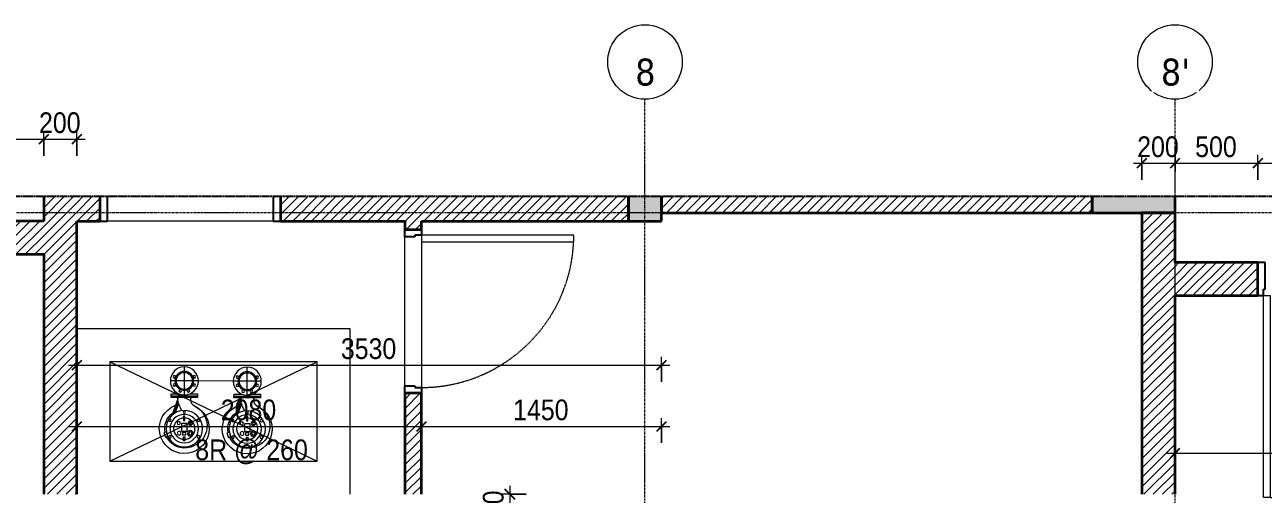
# Model space of a CAD drawing. Header units: millimetres. Extents: x 75584 to 159459, y -5075 to 34550.
# Drawn here: x 112912 to 120389, y 26737 to 29574 of the extents above; entities that cross this region are included whole.
import ezdxf

# ---------------------------------------------------------------- set-up
doc = ezdxf.new("R2010")
doc.units = ezdxf.units.MM
for name, pattern in [('Dash - Tight', [4.5, 3, -1.5]), ('Grid Line', [22.225, 12.7, -3.175, 3.175, -3.175]), ('Hidden', [7.14375, 4.7625, -2.38125]), ('IMPORT-CENTER', [2000, 1250, -250, 250, -250])]:
    doc.linetypes.add(name, pattern=pattern)
for name, color, linetype, lineweight in [('0-3', 10, 'Continuous', 5), ('A-ANNO-DIMS', 211, 'Continuous', 9), ('A-ANNO-DIMS-50', 211, 'Continuous', 9), ('A-DETL-GENF-1', 92, 'Dash - Tight', 18), ('A-DETL-GENF-3', 92, 'Hidden', 25), ('A-DOOR', 31, 'Continuous', 18), ('A-DOOR-FRAM', 31, 'Continuous', 25), ('A-FLOR', 192, 'Continuous', 18), ('A-WALL-1', 113, 'Continuous', 35), ('A-WALL-PATT-1', 111, 'Continuous', 18), ('G-IMPT', 8, 'Continuous', 18), ('G-IMPT-4', 8, 'IMPORT-CENTER', 18), ('M-EQPM', 50, 'Continuous', 18), ('S-COLS-1', 9, 'Continuous', 5), ('S-COLS-2', 250, 'Continuous', 35), ('S-GRID-1', 1, 'Grid Line', 9), ('S-GRID-IDEN', 1, 'Continuous', 9)]:
    doc.layers.add(name, color=color, linetype=linetype, lineweight=lineweight)
doc.styles.add('Tahoma_B', font='tahomabd.ttf', dxfattribs={"height": 162.5})
doc.styles.add('UTM Avo', font='', dxfattribs={"width": 0.9, "height": 125})
doc.styles.get('UTM Avo').set_extended_font_data('UTM Avo')
doc.dimstyles.new('1_Dim_chi_tiet_2_5', dxfattribs={"dimscale": 304.8, "dimtxt": 124.912619, "dimasz": 0.19685, "dimexe": 0.164042, "dimexo": 0.0625, "dimgap": 0.016404, "dimtad": 1, "dimdec": 0, "dimrnd": 5, "dimzin": 0, "dimdsep": 46, "dimtxsty": 'UTM Avo', "dimblk1": 'OBLIQUE', "dimblk2": 'OBLIQUE', "dimsah": 1, "dimcen": 0.09, "dimdle": 0.164042, "dimazin": 0, "dimtfac": 1, "dimtdec": 4, "dimtix": 1, "dimtmove": 0, "dimatfit": 3, "dimfxl": 0.328084, "dimfxlon": 1, "dimtvp": 1, "dimtolj": 1, "dimtzin": 0, "dimarcsym": 2})
pattern_1 = [(45, (39304.217, 0), (-28.284271, 28.284271), [])]

# ---------------------------------------------------------------- blocks, each defined once
blk = doc.blocks.new('NCV_TKTC_KET CAU_rvt-4-TKCS_THANG BỘ TB3 - MẶT BẰNG TẦNG HẦM')
at = {"layer": 'S-COLS-1'}
for points in [[(77452.6, 28386.9), (77452.6, 28536.9), (77252.6, 28536.9), (77252.6, 28386.9)], [(80552.6, 28436.9), (80552.6, 28536.9), (80052.6, 28536.9), (80052.6, 28436.9)]]:
    blk.add_hatch(color=256, dxfattribs=at).paths.add_polyline_path(points)
at = {"layer": 'S-COLS-2'}
for p, q in [((77252.6, 28536.9), (77252.6, 28386.9)), ((77452.6, 28386.9), (77452.6, 28536.9)), ((80052.6, 28536.9), (80052.6, 28436.9)), ((80552.6, 28436.9), (80552.6, 28536.9)), ((80052.6, 28436.9), (80552.6, 28436.9)), ((77252.6, 28386.9), (77452.6, 28386.9))]:
    blk.add_line(p, q, dxfattribs=at)
blk = doc.blocks.new('FD_02 - FD_03 - FD_02-KY THUAT-1000x2200mm-2150404-TKCS_THANG BỘ TB3 - MẶT BẰNG TẦNG HẦM')
at = {"layer": 'A-DOOR-FRAM'}
for p, q in [((-545, 50), (-545, -100)), ((-500, -100), (-500, 50)), ((500, 50), (500, -100)), ((545, -100), (545, 50)), ((-545, -100), (-500, -100)), ((500, -100), (545, -100))]:
    blk.add_line(p, q, dxfattribs=at)
blk = doc.blocks.new('TKTC_BE NGAM TANG HAM_260130 - TKTC_XREF_260130_MB BE NGAM TANG HAM_dwg_xref- ham$0$xref - tang ham$0$BOMCHIM1-4017280-TKCS_THANG BỘ TB3 - MẶT BẰNG TẦNG HẦM')
at = {"layer": 'G-IMPT'}
for p, q in [((90.6, 80.8), (90.6, -80.8)), ((109.6, 39.5), (211, 75.5)), ((124.4, 37.7), (200.6, 64.7)), ((136.5, 35), (194.7, 55.6)), ((116.6, -39.6), (107.8, -39.6))]:
    blk.add_line(p, q, dxfattribs=at)
at = {"layer": 'G-IMPT', "flags": 128}
for points in [[(79.5, -31.2), (79.5, -80.8), (101.7, -80.8), (101.7, 80.8), (79.5, 80.8), (79.5, 31.2)], [(310.4, 108.3), (317.7, 123.9), (343.5, 114.1), (336, 100)]]:
    blk.add_lwpolyline(points, dxfattribs=at)
for points in [[(215.9, 4.9), (240.4, 4.9), (240.4, -4.1), (215.9, -4.1)], [(260.1, 17.2), (306.8, 17.2), (306.8, -17.8), (260.1, -17.8)], [(314.9, 10.2), (327.8, 10.2), (327.8, -9.6), (314.9, -9.6)], [(365.6, 4.9), (341.2, 4.9), (341.2, -4.1), (365.6, -4.1)]]:
    blk.add_lwpolyline(points, close=True, dxfattribs=at)
at = {"layer": 'G-IMPT'}
for centre, radius in [((0, 0), 85.3), ((290.8, 0), 111), ((290.8, 0), 86.6), ((240.5, 87.1), 7.59), ((341.1, 87.1), 7.59), ((0, 0), 50.1), ((-25, 60.4), 7.59), ((25, 60.4), 7.59), ((60.4, 25), 7.59), ((190.2, 0), 7.59), ((290.8, 0), 65), ((256.6, 33.5), 10), ((318.4, 31.2), 11.7), ((-25, -60.4), 7.59), ((25, -60.4), 7.59), ((60.4, -25), 7.59), ((256.6, -37.6), 13.3), ((256.6, -37.6), 6.6), ((319.6, -36.5), 16.5), ((319.6, -36.5), 9.4), ((240.5, -87.1), 7.59), ((341.1, -87.1), 7.59)]:
    blk.add_circle(centre, radius, dxfattribs=at)
for centre, radius, start, end in [((290.8, 0), 151.8, 201.66358, 159.43076), ((290.8, 0), 118.8, 78.62133, 144.16214), ((290.8, 0), 118.8, 340.54729, 65.36685), ((107.8, 45.6), 6.04, 180, 270), ((101.1, -94.6), 134.4, 52.96121, 87.13558), ((107.8, -45.6), 6.04, 90, 180), ((116.6, -81.1), 41.5, 25.62689, 90), ((274.1, -5.6), 133.2, 205.62689, 345.198)]:
    blk.add_arc(centre, radius, start, end, dxfattribs=at)
blk = doc.blocks.new('TKTC_BE NGAM TANG HAM_260130 - TKTC_XREF_260130_MB BE NGAM TANG HAM_dwg_114-4017283-TKCS_THANG BỘ TB3 - MẶT BẰNG TẦNG HẦM')
at = {"layer": 'G-IMPT'}
for p, q in [((0, -101.3), (0, 101.3)), ((-101.3, 0), (101.3, 0))]:
    blk.add_line(p, q, dxfattribs=at)
blk.add_circle((0, 0), 72.2, dxfattribs=at)
blk = doc.blocks.new('TKTC_BE NGAM TANG HAM_260130 - TKTC_XREF_260130_MB BE NGAM TANG HAM_dwg-4017279-TKCS_THANG BỘ TB3 - MẶT BẰNG TẦNG HẦM')
at = {"layer": 'G-IMPT'}
for p, q in [((-129029.1, -137835), (-127779.1, -137235)), ((-129029.1, -137235), (-127779.1, -137835))]:
    blk.add_line(p, q, dxfattribs=at)
at = {"layer": 'G-IMPT', "flags": 128}
blk.add_lwpolyline([(-127579.1, -138035), (-127579.1, -137035), (-129229.1, -137035)], dxfattribs=at)
blk.add_lwpolyline([(-129029.1, -137835), (-127779.1, -137835), (-127779.1, -137235), (-129029.1, -137235)], close=True, dxfattribs=at)
at = {"layer": 'G-IMPT-4'}
blk.add_line((-128200, -137352.1), (-128580, -137350.1), dxfattribs=at)
at = {"extrusion": (0, 0, -1), "xscale": 0.9913985059671329, "yscale": 0.9913985059671329, "zscale": -0.9913985059671329, "rotation": 270.1174564265244}
for p in [(128580, -137350.1), (128200, -137352.1)]:
    blk.add_blockref('TKTC_BE NGAM TANG HAM_260130 - TKTC_XREF_260130_MB BE NGAM TANG HAM_dwg_xref- ham$0$xref - tang ham$0$BOMCHIM1-4017280-TKCS_THANG BỘ TB3 - MẶT BẰNG TẦNG HẦM', p, dxfattribs=at)
at = {"extrusion": (0, 0, -1), "xscale": 0.7894736842105268, "yscale": 0.7894736842105268, "zscale": -0.7894736842105268}
for p in [(128580, -137350.1), (128200, -137352.1)]:
    blk.add_blockref('TKTC_BE NGAM TANG HAM_260130 - TKTC_XREF_260130_MB BE NGAM TANG HAM_dwg_114-4017283-TKCS_THANG BỘ TB3 - MẶT BẰNG TẦNG HẦM', p, dxfattribs=at)
blk = doc.blocks.new('TKTC_BE NGAM TANG HAM_260130 - TKTC_BE NGAM TANG HAM_260130-2131746-TKCS_THANG BỘ TB3 - MẶT BẰNG TẦNG HẦM')
blk.add_blockref('TKTC_BE NGAM TANG HAM_260130 - TKTC_XREF_260130_MB BE NGAM TANG HAM_dwg-4017279-TKCS_THANG BỘ TB3 - MẶT BẰNG TẦNG HẦM', (169499.1, 147535))
blk = doc.blocks.new('FD_01 - FD_01-1200x2200mm-1787917-TKCS_THANG BỘ TB3 - MẶT BẰNG TẦNG HẦM')
at = {"layer": 'A-DETL-GENF-1'}
for p, q in [((570, 100), (570, 1320)), ((570, 1320), (610, 1320)), ((610, 1320), (610, 100)), ((610, 100), (570, 100))]:
    blk.add_line(p, q, dxfattribs=at)
blk.add_arc((610, 100), 1220, 91.87889, 180, dxfattribs=at)
at = {"layer": 'A-DOOR-FRAM'}
for p, q in [((-610, 100), (-645, 100)), ((-645, 100), (-645, -100)), ((-610, 60), (-610, 100)), ((645, 100), (610, 100)), ((610, 100), (610, 60)), ((645, -100), (645, 100)), ((-600, 60), (-610, 60)), ((-600, -100), (-600, 60)), ((610, 60), (600, 60)), ((600, 60), (600, -100)), ((-645, -100), (-600, -100)), ((600, -100), (645, -100))]:
    blk.add_line(p, q, dxfattribs=at)
blk = doc.blocks.new('FD_02 - FD_03 - FD_03-KY THUAT-900x2200mm-801877-TKCS_THANG BỘ TB3 - MẶT BẰNG TẦNG HẦM')
at = {"layer": 'A-DETL-GENF-1'}
for p, q in [((460, -50), (420, -50)), ((420, -50), (420, -970)), ((460, -970), (460, -50)), ((420, -970), (460, -970))]:
    blk.add_line(p, q, dxfattribs=at)
blk.add_arc((460, -50), 920, 180, 267.50809, dxfattribs=at)
at = {"layer": 'A-DOOR-FRAM'}
for p, q in [((-495, 50), (-450, 50)), ((-495, -50), (-495, 50)), ((-450, 50), (-450, -10)), ((450, 50), (495, 50)), ((450, -10), (450, 50)), ((495, 50), (495, -50)), ((-460, -50), (-495, -50)), ((-450, -10), (-460, -10)), ((-460, -10), (-460, -50)), ((460, -10), (450, -10)), ((460, -50), (460, -10)), ((495, -50), (460, -50))]:
    blk.add_line(p, q, dxfattribs=at)
blk = doc.blocks.new('BORDER VIEW - BORDER VIEW-2470793-TKCS_THANG BỘ TB3 - MẶT BẰNG TẦNG HẦM')
at = {"layer": 'A-DETL-GENF-3'}
blk.add_line((0, 150), (0, 14617.1), dxfattribs=at)
blk = doc.blocks.new('Grid - M_Grid Head - Circle-353313-TKCS_THANG BỘ TB3 - MẶT BẰNG TẦNG HẦM')
at = {"layer": 'S-GRID-IDEN'}
blk.add_circle((0, 0), 4.5, dxfattribs=at)
blk = doc.blocks.new('DIMBLOCK81-TKCS_THANG BỘ TB3 - MẶT BẰNG TẦNG HẦM')
at = {"layer": 'A-ANNO-DIMS-50'}
for p, q in [((115840.4, 26786.9), (115840.4, 26536.9)), ((115940.4, 26736.9), (115790.4, 26736.9)), ((115840.4, 26736.9), (115940.4, 26736.9)), ((115940.4, 26536.9), (115790.4, 26536.9)), ((115840.4, 26536.9), (115940.4, 26536.9))]:
    blk.add_line(p, q, dxfattribs=at)
at = {"layer": 'A-ANNO-DIMS-50', "lineweight": 25}
for p, q in [((115840.4, 26736.9), (115810.4, 26766.9)), ((115840.4, 26736.9), (115870.4, 26706.9)), ((115840.4, 26536.9), (115810.4, 26566.9)), ((115840.4, 26536.9), (115870.4, 26506.9))]:
    blk.add_line(p, q, dxfattribs=at)
at = {"layer": 'A-ANNO-DIMS-50', "color": 0, "insert": (115678, 26508.6), "char_height": 125, "width": 308.118, "attachment_point": 1, "rotation": 90, "line_spacing_factor": 1.110334, "style": 'UTM Avo'}
blk.add_mtext('200', dxfattribs=at)
blk = doc.blocks.new('_Oblique')
at = {"color": 0, "linetype": 'ByBlock', "lineweight": -2}
blk.add_line((-0.5, -0.5), (0.5, 0.5), dxfattribs=at)
blk = doc.blocks.new('DIMBLOCK86-TKCS_THANG BỘ TB3 - MẶT BẰNG TẦNG HẦM')
at = {"layer": 'A-ANNO-DIMS-50'}
for p, q in [((119656.8, 28636.6), (119656.8, 28786.6)), ((119856.8, 28836.6), (119856.8, 28686.6)), ((119856.8, 28736.6), (119856.8, 28836.6)), ((119606.8, 28736.6), (119856.8, 28736.6)), ((119656.8, 28736.6), (119656.8, 28636.6))]:
    blk.add_line(p, q, dxfattribs=at)
at = {"layer": 'A-ANNO-DIMS-50', "lineweight": 25}
for p, q in [((119656.8, 28736.6), (119626.8, 28706.6)), ((119656.8, 28736.6), (119686.8, 28766.6)), ((119856.8, 28736.6), (119826.8, 28706.6)), ((119856.8, 28736.6), (119886.8, 28766.6))]:
    blk.add_line(p, q, dxfattribs=at)
at = {"layer": 'A-ANNO-DIMS-50', "color": 0, "insert": (119628.4, 28899), "char_height": 125, "width": 308.118, "attachment_point": 1, "line_spacing_factor": 1.110334, "style": 'UTM Avo'}
blk.add_mtext('200', dxfattribs=at)
blk = doc.blocks.new('DIMBLOCK87-TKCS_THANG BỘ TB3 - MẶT BẰNG TẦNG HẦM')
at = {"layer": 'A-ANNO-DIMS-50'}
for p, q in [((119856.8, 28836.6), (119856.8, 28686.6)), ((119856.8, 28736.6), (119856.8, 28836.6)), ((120356.8, 28636.6), (120356.8, 28786.6)), ((119856.8, 28736.6), (120356.8, 28736.6)), ((120356.8, 28736.6), (120356.8, 28636.6))]:
    blk.add_line(p, q, dxfattribs=at)
at = {"layer": 'A-ANNO-DIMS-50', "lineweight": 25}
for p, q in [((119856.8, 28736.6), (119826.8, 28706.6)), ((119856.8, 28736.6), (119886.8, 28766.6)), ((120356.8, 28736.6), (120326.8, 28706.6)), ((120356.8, 28736.6), (120386.8, 28766.6))]:
    blk.add_line(p, q, dxfattribs=at)
at = {"layer": 'A-ANNO-DIMS-50', "color": 0, "insert": (119978.4, 28899), "char_height": 125, "width": 308.118, "attachment_point": 1, "line_spacing_factor": 1.110334, "style": 'UTM Avo'}
blk.add_mtext('500', dxfattribs=at)
blk = doc.blocks.new('DIMBLOCK88-TKCS_THANG BỘ TB3 - MẶT BẰNG TẦNG HẦM')
at = {"layer": 'A-ANNO-DIMS-50'}
for p, q in [((120356.8, 28636.6), (120356.8, 28786.6)), ((121646.8, 28636.6), (121646.8, 28786.6)), ((120356.8, 28736.6), (121646.8, 28736.6)), ((120356.8, 28736.6), (120356.8, 28636.6)), ((121646.8, 28736.6), (121646.8, 28636.6))]:
    blk.add_line(p, q, dxfattribs=at)
at = {"layer": 'A-ANNO-DIMS-50', "lineweight": 25}
for p, q in [((120356.8, 28736.6), (120326.8, 28706.6)), ((120356.8, 28736.6), (120386.8, 28766.6)), ((121646.8, 28736.6), (121616.8, 28706.6)), ((121646.8, 28736.6), (121676.8, 28766.6))]:
    blk.add_line(p, q, dxfattribs=at)
at = {"layer": 'A-ANNO-DIMS-50', "color": 0, "insert": (120830.6, 28899), "char_height": 125, "width": 410.824, "attachment_point": 1, "line_spacing_factor": 1.110334, "style": 'UTM Avo'}
blk.add_mtext('1290', dxfattribs=at)
blk = doc.blocks.new('DIMBLOCK100-TKCS_THANG BỘ TB3 - MẶT BẰNG TẦNG HẦM')
at = {"layer": 'A-ANNO-DIMS-50'}
for p, q in [((119856.8, 27085.9), (119856.8, 26935.9)), ((119856.8, 26985.9), (119856.8, 27085.9)), ((122881.8, 27085.9), (122881.8, 26935.9)), ((122881.8, 26985.9), (122881.8, 27085.9)), ((119806.8, 26985.9), (122881.8, 26985.9))]:
    blk.add_line(p, q, dxfattribs=at)
at = {"layer": 'A-ANNO-DIMS-50', "lineweight": 25}
for p, q in [((119856.8, 26985.9), (119886.8, 27015.9)), ((122881.8, 26985.9), (122911.8, 27015.9)), ((119856.8, 26985.9), (119826.8, 26955.9)), ((122881.8, 26985.9), (122851.8, 26955.9))]:
    blk.add_line(p, q, dxfattribs=at)
at = {"layer": 'A-ANNO-DIMS-50', "color": 0, "insert": (121198.1, 27148.3), "char_height": 125, "width": 410.824, "attachment_point": 1, "line_spacing_factor": 1.110334, "style": 'UTM Avo'}
blk.add_mtext('3025', dxfattribs=at)
blk = doc.blocks.new('DIMBLOCK102-TKCS_THANG BỘ TB3 - MẶT BẰNG TẦNG HẦM')
at = {"layer": 'A-ANNO-DIMS-50'}
for p, q in [((113176.8, 27146.7), (115306.8, 27146.7)), ((113226.8, 27046.7), (113226.8, 27196.7)), ((113226.8, 27146.7), (113226.8, 27046.7)), ((115306.8, 27046.7), (115306.8, 27196.7)), ((115306.8, 27146.7), (115306.8, 27046.7))]:
    blk.add_line(p, q, dxfattribs=at)
at = {"layer": 'A-ANNO-DIMS-50', "lineweight": 25}
for p, q in [((113226.8, 27146.7), (113196.8, 27116.7)), ((113226.8, 27146.7), (113256.8, 27176.7)), ((115306.8, 27146.7), (115276.8, 27116.7)), ((115306.8, 27146.7), (115336.8, 27176.7))]:
    blk.add_line(p, q, dxfattribs=at)
at = {"layer": 'A-ANNO-DIMS-50', "color": 0, "char_height": 125, "attachment_point": 1, "line_spacing_factor": 1.110334, "style": 'UTM Avo'}
for s, insert, width in [('2080', (114095.6, 27309.1), 410.824), ('8R @ 260', (113941.8, 27067.8), 780.01)]:
    blk.add_mtext(s, dxfattribs=dict(at, insert=insert, width=width))
blk = doc.blocks.new('DIMBLOCK103-TKCS_THANG BỘ TB3 - MẶT BẰNG TẦNG HẦM')
at = {"layer": 'A-ANNO-DIMS-50', "lineweight": 25}
for p, q in [((115306.8, 27146.7), (115276.8, 27116.7)), ((115306.8, 27146.7), (115336.8, 27176.7)), ((116756.8, 27146.7), (116726.8, 27116.7)), ((116756.8, 27146.7), (116786.8, 27176.7))]:
    blk.add_line(p, q, dxfattribs=at)
at = {"layer": 'A-ANNO-DIMS-50'}
for p, q in [((115306.8, 27046.7), (115306.8, 27196.7)), ((115306.8, 27146.7), (116806.8, 27146.7)), ((115306.8, 27146.7), (115306.8, 27046.7)), ((116756.8, 27046.7), (116756.8, 27196.7)), ((116756.8, 27146.7), (116756.8, 27046.7))]:
    blk.add_line(p, q, dxfattribs=at)
at = {"layer": 'A-ANNO-DIMS-50', "color": 0, "insert": (115860.6, 27309.1), "char_height": 125, "width": 410.824, "attachment_point": 1, "line_spacing_factor": 1.110334, "style": 'UTM Avo'}
blk.add_mtext('1450', dxfattribs=at)
blk = doc.blocks.new('DIMBLOCK115-TKCS_THANG BỘ TB3 - MẶT BẰNG TẦNG HẦM')
at = {"layer": 'A-ANNO-DIMS-50', "lineweight": 25}
for p, q in [((110656.8, 28882), (110626.8, 28852)), ((110656.8, 28882), (110686.8, 28912)), ((113026.8, 28882), (112996.8, 28852)), ((113026.8, 28882), (113056.8, 28912))]:
    blk.add_line(p, q, dxfattribs=at)
at = {"layer": 'A-ANNO-DIMS-50'}
for p, q in [((110656.8, 28782), (110656.8, 28932)), ((110656.8, 28882), (113026.8, 28882)), ((110656.8, 28882), (110656.8, 28782)), ((113026.8, 28782), (113026.8, 28932)), ((113026.8, 28882), (113026.8, 28782))]:
    blk.add_line(p, q, dxfattribs=at)
at = {"layer": 'A-ANNO-DIMS-50', "color": 0, "insert": (111670.6, 29044.4), "char_height": 125, "width": 410.824, "attachment_point": 1, "line_spacing_factor": 1.110334, "style": 'UTM Avo'}
blk.add_mtext('2370', dxfattribs=at)
blk = doc.blocks.new('DIMBLOCK116-TKCS_THANG BỘ TB3 - MẶT BẰNG TẦNG HẦM')
at = {"layer": 'A-ANNO-DIMS-50', "lineweight": 25}
for p, q in [((113026.8, 28882), (112996.8, 28852)), ((113026.8, 28882), (113056.8, 28912)), ((113226.8, 28882), (113196.8, 28852)), ((113226.8, 28882), (113256.8, 28912))]:
    blk.add_line(p, q, dxfattribs=at)
at = {"layer": 'A-ANNO-DIMS-50'}
for p, q in [((113026.8, 28782), (113026.8, 28932)), ((113026.8, 28882), (113276.8, 28882)), ((113026.8, 28882), (113026.8, 28782)), ((113226.8, 28782), (113226.8, 28932)), ((113226.8, 28882), (113226.8, 28782))]:
    blk.add_line(p, q, dxfattribs=at)
at = {"layer": 'A-ANNO-DIMS-50', "color": 0, "insert": (112998.4, 29044.4), "char_height": 125, "width": 308.118, "attachment_point": 1, "line_spacing_factor": 1.110334, "style": 'UTM Avo'}
blk.add_mtext('200', dxfattribs=at)
blk = doc.blocks.new('DIMBLOCK117-TKCS_THANG BỘ TB3 - MẶT BẰNG TẦNG HẦM')
at = {"layer": 'A-ANNO-DIMS-50'}
for p, q in [((113226.8, 27616.7), (113226.8, 27466.7)), ((113226.8, 27516.7), (113226.8, 27616.7)), ((113176.8, 27516.7), (116806.8, 27516.7)), ((116756.8, 27416.7), (116756.8, 27566.7)), ((116756.8, 27516.7), (116756.8, 27416.7))]:
    blk.add_line(p, q, dxfattribs=at)
at = {"layer": 'A-ANNO-DIMS-50', "lineweight": 25}
for p, q in [((113226.8, 27516.7), (113196.8, 27486.7)), ((113226.8, 27516.7), (113256.8, 27546.7)), ((116756.8, 27516.7), (116726.8, 27486.7)), ((116756.8, 27516.7), (116786.8, 27546.7))]:
    blk.add_line(p, q, dxfattribs=at)
at = {"layer": 'A-ANNO-DIMS-50', "color": 0, "insert": (114820.6, 27679.1), "char_height": 125, "width": 410.824, "attachment_point": 1, "line_spacing_factor": 1.110334, "style": 'UTM Avo'}
blk.add_mtext('3530', dxfattribs=at)

msp = doc.modelspace()

# ---------------------------------------------------------------- hatches: boundary and pattern name
at = {"layer": 'A-WALL-PATT-1'}
h = msp.add_hatch(dxfattribs=at)
h.set_pattern_fill('FP_1', color=256, style=0, pattern_type=2)
h.set_pattern_definition(pattern_1)
h.paths.add_polyline_path([(113226.8, 26736.9), (113226.8, 28536.9), (113026.8, 28536.9), (113026.8, 26736.9)])
h = msp.add_hatch(dxfattribs=at)
h.set_pattern_fill('FP_1', color=256, style=0, pattern_type=2)
h.set_pattern_definition(pattern_1)
h.paths.add_polyline_path([(116556.8, 28386.9), (116556.8, 28536.9), (114456.8, 28536.9), (114456.8, 28386.9), (115968.3, 28386.9)])
h.paths.add_polyline_path([(113226.8, 28386.9), (113366.8, 28386.9), (113366.8, 28536.9), (113226.8, 28536.9)])
h = msp.add_hatch(dxfattribs=at)
h.set_pattern_fill('FP_1', color=256, style=0, pattern_type=2)
h.set_pattern_definition(pattern_1)
h.paths.add_polyline_path([(119356.8, 28436.9), (119356.8, 28536.9), (116756.8, 28536.9), (116756.8, 28436.9), (117932.7, 28436.9)])
h = msp.add_hatch(dxfattribs=at)
h.set_pattern_fill('FP_1', color=256, style=0, pattern_type=2)
h.set_pattern_definition(pattern_1)
h.paths.add_polyline_path([(119656.8, 26736.9), (119856.8, 26736.9), (119856.8, 28436.9), (119656.8, 28436.9)])
h = msp.add_hatch(dxfattribs=at)
h.set_pattern_fill('FP_1', color=256, style=0, pattern_type=2)
h.set_pattern_definition(pattern_1)
h.paths.add_polyline_path([(113026.8, 28186.9), (113026.8, 28386.9), (110656.8, 28386.9), (110656.8, 28186.9), (112039.6, 28186.9)])
h = msp.add_hatch(dxfattribs=at)
h.set_pattern_fill('FP_1', color=256, style=0, pattern_type=2)
h.set_pattern_definition(pattern_1)
h.paths.add_polyline_path([(115306.8, 26736.9), (115306.8, 27346.9), (115206.8, 27346.9), (115206.8, 26736.9)])
h.paths.add_polyline_path([(115206.8, 28336.9), (115306.8, 28336.9), (115306.8, 28386.9), (115206.8, 28386.9)])
h = msp.add_hatch(dxfattribs=at)
h.set_pattern_fill('FP_1', color=256, style=0, pattern_type=2)
h.set_pattern_definition(pattern_1)
h.paths.add_polyline_path([(122681.8, 27936.9), (122681.8, 28136.9), (121646.8, 28136.9), (121646.8, 27936.9), (121861.5, 27936.9)])
h.paths.add_polyline_path([(119897.1, 27936.9), (120356.8, 27936.9), (120356.8, 28136.9), (119856.8, 28136.9), (119856.8, 27936.9)])

# ---------------------------------------------------------------- linework, layer by layer
at = {"layer": 'A-FLOR'}
for p, q in [((119856.9, 28536.9), (119856.9, 28136.9)), ((114411.8, 28386.9), (113411.8, 28386.9)), ((115206.8, 27391.9), (115206.8, 28291.9)), ((115306.8, 28301.9), (115306.8, 27381.9))]:
    msp.add_line(p, q, dxfattribs=at)
at = {"layer": 'A-WALL-1'}
for p, q in [((113026.8, 28536.9), (113026.8, 28386.9)), ((113366.8, 28386.9), (113366.8, 28536.9)), ((114456.8, 28536.9), (114456.8, 28386.9)), ((116556.8, 28386.9), (116556.8, 28536.9)), ((116756.8, 28536.9), (116756.8, 28436.9)), ((119356.8, 28436.9), (119356.8, 28536.9)), ((116756.8, 28436.9), (119356.8, 28436.9)), ((119656.8, 28436.9), (119656.8, 26736.9)), ((119856.8, 28436.9), (119656.8, 28436.9)), ((119856.8, 28136.9), (119856.8, 28436.9)), ((113026.8, 28386.9), (110656.8, 28386.9)), ((113226.8, 26736.9), (113226.8, 28386.9)), ((113226.8, 28386.9), (113366.8, 28386.9)), ((114456.8, 28386.9), (115206.8, 28386.9)), ((115206.8, 28386.9), (115206.8, 28336.9)), ((115306.8, 28386.9), (116556.8, 28386.9)), ((115306.8, 28336.9), (115306.8, 28386.9)), ((115206.8, 28336.9), (115306.8, 28336.9)), ((110656.8, 28186.9), (113026.8, 28186.9)), ((113026.8, 28186.9), (113026.8, 26736.9)), ((120356.8, 28136.9), (119856.8, 28136.9)), ((120356.8, 27936.9), (120356.8, 28136.9)), ((119856.8, 26736.9), (119856.8, 27936.9)), ((119856.8, 27936.9), (120356.8, 27936.9)), ((115306.8, 27346.9), (115206.8, 27346.9)), ((115206.8, 27346.9), (115206.8, 26736.9)), ((115306.8, 26736.9), (115306.8, 27346.9))]:
    msp.add_line(p, q, dxfattribs=at)
at = {"layer": 'S-GRID-1'}
for p, q in [((116656.8, 27873.5), (116656.8, 29123.5)), ((119856.8, 27873.5), (119856.8, 29123.5)), ((124727.1, 28436.9), (110709.8, 28436.9)), ((116656.8, 23365.5), (116656.8, 27873.5)), ((119856.8, 23365.5), (119856.8, 27873.5))]:
    msp.add_line(p, q, dxfattribs=at)

# ---------------------------------------------------------------- block references
at = {"layer": '0-3'}
msp.add_blockref('NCV_TKTC_KET CAU_rvt-4-TKCS_THANG BỘ TB3 - MẶT BẰNG TẦNG HẦM', (39304.2, 0), dxfattribs=at)
at = {"layer": 'A-DETL-GENF-1', "rotation": 270.0000000000001}
msp.add_blockref('BORDER VIEW - BORDER VIEW-2470793-TKCS_THANG BỘ TB3 - MẶT BẰNG TẦNG HẦM', (110256.8, 28536.9), dxfattribs=at)
at = {"layer": 'A-DOOR'}
msp.add_blockref('FD_02 - FD_03 - FD_02-KY THUAT-1000x2200mm-2150404-TKCS_THANG BỘ TB3 - MẶT BẰNG TẦNG HẦM', (113911.8, 28486.9), dxfattribs=at)
for name, p, rotation in [('FD_02 - FD_03 - FD_03-KY THUAT-900x2200mm-801877-TKCS_THANG BỘ TB3 - MẶT BẰNG TẦNG HẦM', (115256.8, 27841.9), 90), ('FD_01 - FD_01-1200x2200mm-1787917-TKCS_THANG BỘ TB3 - MẶT BẰNG TẦNG HẦM', (121001.8, 28036.9), 180)]:
    msp.add_blockref(name, p, dxfattribs=dict(at, rotation=rotation))
at = {"layer": 'M-EQPM'}
msp.add_blockref('TKTC_BE NGAM TANG HAM_260130 - TKTC_BE NGAM TANG HAM_260130-2131746-TKCS_THANG BỘ TB3 - MẶT BẰNG TẦNG HẦM', (72956.8, 17236.9), dxfattribs=at)
at = {"layer": 'S-GRID-IDEN', "xscale": 49.99999999999998, "yscale": 49.99999999999998, "zscale": 49.99999999999998}
for p in [(116656.8, 29348.5), (119856.8, 29348.5)]:
    msp.add_blockref('Grid - M_Grid Head - Circle-353313-TKCS_THANG BỘ TB3 - MẶT BẰNG TẦNG HẦM', p, dxfattribs=at)

# ---------------------------------------------------------------- dimensions: what is measured, and where the dimension line sits
at = {"layer": 'A-ANNO-DIMS'}
for base, p1, p2, override, picture, middle in [((113026.8, 28882), (110656.8, 28782), (113026.8, 28782), {"dimpost": '<>', "dimfxl": 2370}, 'DIMBLOCK115-TKCS_THANG BỘ TB3 - MẶT BẰNG TẦNG HẦM', (111841.8, 28951.7)), ((113226.8, 28882), (113026.8, 28782), (113226.8, 28782), {"dimpost": '<>', "dimfxl": 200}, 'DIMBLOCK116-TKCS_THANG BỘ TB3 - MẶT BẰNG TẦNG HẦM', (113126.8, 28951.7)), ((119856.8, 28736.6), (119656.8, 28636.6), (119856.8, 28836.6), {"dimpost": '<>', "dimfxl": 282.842711}, 'DIMBLOCK86-TKCS_THANG BỘ TB3 - MẶT BẰNG TẦNG HẦM', (119756.8, 28806.3)), ((120356.8, 28736.6), (119856.8, 28836.6), (120356.8, 28636.6), {"dimpost": '<>', "dimfxl": 538.516482}, 'DIMBLOCK87-TKCS_THANG BỘ TB3 - MẶT BẰNG TẦNG HẦM', (120106.8, 28806.3)), ((121646.8, 28736.6), (120356.8, 28636.6), (121646.8, 28636.6), {"dimpost": '<>', "dimfxl": 1290}, 'DIMBLOCK88-TKCS_THANG BỘ TB3 - MẶT BẰNG TẦNG HẦM', (121001.8, 28806.3)), ((116756.8, 27516.7), (113226.8, 27616.7), (116756.8, 27416.7), {"dimpost": '<>', "dimfxl": 3535.661183}, 'DIMBLOCK117-TKCS_THANG BỘ TB3 - MẶT BẰNG TẦNG HẦM', (114991.8, 27586.4)), ((116756.8, 27146.7), (115306.8, 27046.7), (116756.8, 27046.7), {"dimpost": '<>', "dimfxl": 1450}, 'DIMBLOCK103-TKCS_THANG BỘ TB3 - MẶT BẰNG TẦNG HẦM', (116031.8, 27216.4)), ((122881.8, 26985.9), (119856.8, 27085.9), (122881.8, 27085.9), {"dimpost": '<>', "dimfxl": 3025}, 'DIMBLOCK100-TKCS_THANG BỘ TB3 - MẶT BẰNG TẦNG HẦM', (121369.3, 27055.6))]:
    dim = msp.add_linear_dim(base=base, p1=p1, p2=p2, dimstyle='1_Dim_chi_tiet_2_5', override=override, dxfattribs=at)
    dim.commit()
    dim.dimension.update_dxf_attribs({"geometry": picture, "text_midpoint": middle})
dim = msp.add_linear_dim(base=(115306.8, 27146.7), p1=(113226.8, 27046.7), p2=(115306.8, 27046.7), text='<>\\X8R @ 260', dimstyle='1_Dim_chi_tiet_2_5', override={"dimpost": '<>', "dimfxl": 2080}, dxfattribs=at)
dim.commit()
dim.dimension.update_dxf_attribs({"geometry": 'DIMBLOCK102-TKCS_THANG BỘ TB3 - MẶT BẰNG TẦNG HẦM', "text_midpoint": (114266.8, 27146.7)})
dim = msp.add_linear_dim(base=(115840.4, 26536.9), p1=(115940.4, 26736.9), p2=(115940.4, 26536.9), angle=90, dimstyle='1_Dim_chi_tiet_2_5', override={"dimpost": '<>', "dimfxl": 200}, dxfattribs=at)
dim.commit()
dim.dimension.update_dxf_attribs({"geometry": 'DIMBLOCK81-TKCS_THANG BỘ TB3 - MẶT BẰNG TẦNG HẦM', "text_midpoint": (115770.7, 26636.9)})

# ---------------------------------------------------------------- next in the draw order: texts
at = {"layer": 'S-GRID-IDEN', "char_height": 162.5, "attachment_point": 5, "line_spacing_factor": 0.996129, "style": 'Tahoma_B', "bg_fill": 3, "box_fill_scale": 1.25, "bg_fill_color": 256, "bg_fill_true_color": 13158600, "bg_fill_transparency": 0}
for s, insert, width in [('\\pt634.99962,1269.99925,1905.0005,2540.00013,3174.99975,3809.99937,4445.00062,5080.00025,5714.99987,6349.9995,6985.00075,7620.00037,8255,8889.99962,9524.99925,10160.0005,10795.00013,11429.99975,12064.99938,12700.00063,13335.00025,13969.99988,14604.9995,15240.00075,15875.00038,16510,17144.99963,17779.99925,18415.0005,19050.00013,19684.99975,20319.99938;8', (116659.1, 29286.1), 145.5), ("\\pt634.99962,1269.99925,1905.0005,2540.00013,3174.99975,3809.99937,4445.00062,5080.00025,5714.99987,6349.9995,6985.00075,7620.00037,8255,8889.99962,9524.99925,10160.0005,10795.00013,11429.99975,12064.99938,12700.00063,13335.00025,13969.99988,14604.9995,15240.00075,15875.00038,16510,17144.99963,17779.99925,18415.0005,19050.00013,19684.99975,20319.99938;8'", (119859.1, 29286.1), 205)]:
    msp.add_mtext(s, dxfattribs=dict(at, insert=insert, width=width))

doc.saveas('drawing.dxf')
